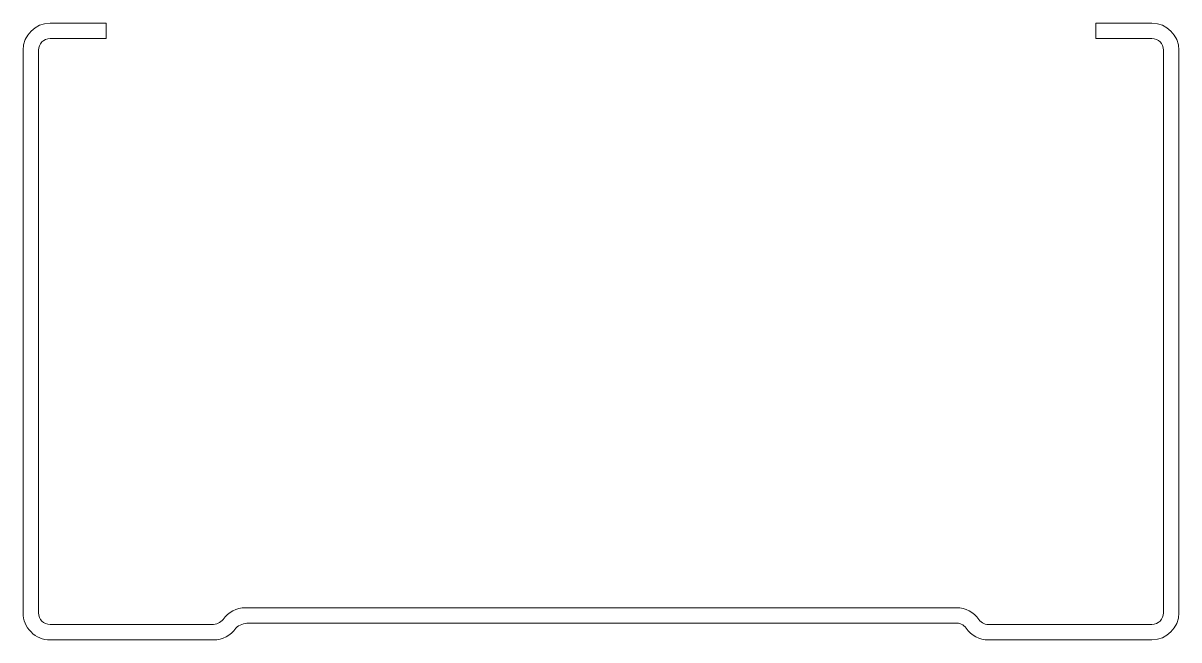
# Model space of a CAD drawing. Header units: metres. Extents: x 0 to 75, y 0 to 40.
import ezdxf

# ---------------------------------------------------------------- set-up
doc = ezdxf.new("R2010")
doc.units = ezdxf.units.M
doc.layers.add('A-DETL-GENF', color=92, linetype='Continuous', lineweight=18)

# ---------------------------------------------------------------- blocks, each defined once
blk = doc.blocks.new('28 MetalStud profielen - C75-3344960-00_0 Basismaterialen')
at = {"layer": 'A-DETL-GENF'}
for p, q in [((5.38, 40), (1.75, 40)), ((5.38, 39), (5.38, 40)), ((73.25, 40), (69.62, 40)), ((69.62, 40), (69.62, 39)), ((69.62, 39), (73.25, 39)), ((1.75, 39), (5.38, 39)), ((74, 38.25), (74, 1.75)), ((75, 1.75), (75, 38.25)), ((0, 38.25), (0, 1.75)), ((1, 1.75), (1, 38.25)), ((60.574, 2.088), (14.426, 2.088)), ((12.259, 1), (1.75, 1)), ((14.627, 1.088), (60.483, 1.088)), ((73.25, 1), (62.754, 1)), ((1.75, 0), (12.363, 0)), ((62.637, 0), (73.25, 0))]:
    blk.add_line(p, q, dxfattribs=at)
for centre, radius, start, end in [((1.75, 38.25), 1.75, 90.00002, 180.00002), ((73.25, 38.25), 1.75, 0, 90), ((73.25, 38.25), 0.75, 360, 89.99998), ((1.75, 38.25), 0.75, 90, 180.00002), ((1.75, 1.75), 1.75, 180.00002, 270.00002), ((1.75, 1.75), 0.75, 180, 270), ((14.426, 0.338), 1.75, 90.00002, 145.61158), ((60.574, 0.338), 1.75, 34.38845, 90.00002), ((73.25, 1.75), 1.75, 270.00002, 0.00001), ((73.25, 1.75), 0.75, 270, 0.00002), ((12.259, 1.964), 0.964, 270, 318.59159), ((12.363, 1.75), 1.75, 270.00002, 325.61158), ((14.627, -0.105), 1.193, 90, 133.40893), ((60.565, 0.332), 0.76, 34.38845, 96.25611), ((62.637, 1.75), 1.75, 214.38845, 270.00002), ((62.651, 1.759), 0.766, 214.38845, 277.79685)]:
    blk.add_arc(centre, radius, start, end, dxfattribs=at)

msp = doc.modelspace()

# ---------------------------------------------------------------- block references
msp.add_blockref('28 MetalStud profielen - C75-3344960-00_0 Basismaterialen', (0, 0))

doc.saveas('drawing.dxf')
